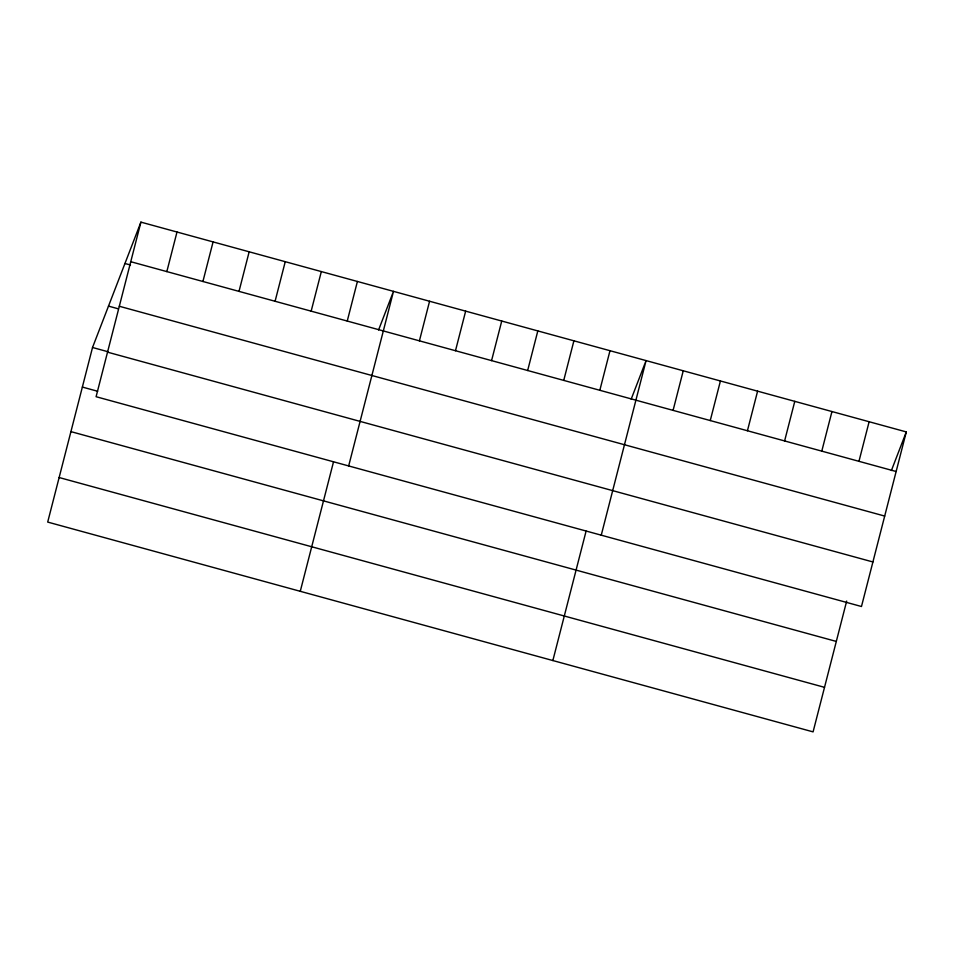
<?xml version="1.0" encoding="UTF-8"?>
<svg xmlns="http://www.w3.org/2000/svg" width="954" height="954" viewBox="0 0 954 954"><rect width="100%" height="100%" fill="white"/><g stroke="black" fill="none" stroke-linecap="round" stroke-linejoin="round"><path stroke-width="1.43" d="M140.918 222.127L96.092 396.709L861.474 606.505L906.3 431.923L140.918 222.127L92.526 347.494L47.7 522.077L813.082 731.873L846.675 601.056M166.831 271.604L177.003 232.013M202.916 281.49L213.076 241.899M239.001 291.387L249.161 251.796M275.086 301.273L285.246 261.682M311.159 311.159L321.331 271.58M347.244 321.057L357.404 281.466M300.272 591.313L333.506 461.879M348.663 465.946L393.489 291.352L378.583 329.965M419.414 340.84L429.574 301.249M455.487 350.726L465.659 311.135M491.572 360.612L501.744 321.033M527.657 370.51L537.817 330.919M563.742 380.396L573.903 340.805M599.827 390.293L609.988 350.702M552.855 660.55L586.09 531.116M601.247 535.182L646.073 360.588L631.166 399.201M673.083 410.375L683.243 370.784M710.253 420.559L720.425 380.968M747.435 430.755L757.595 391.164M784.605 440.939L794.777 401.348M821.788 451.135L831.948 411.544M858.958 461.319L869.13 421.728M891.394 470.537L906.3 431.923M130.746 261.706L896.14 471.514M124.95 263.495L130.495 265.009M119.31 306.258L884.692 516.066M108.494 306.115L118.213 308.786M92.526 347.494L107.79 351.68M107.528 352.157L872.91 561.966M82.366 387.074L97.63 391.259M70.918 431.625L836.312 641.434M59.136 477.525L824.518 687.333"/></g></svg>
